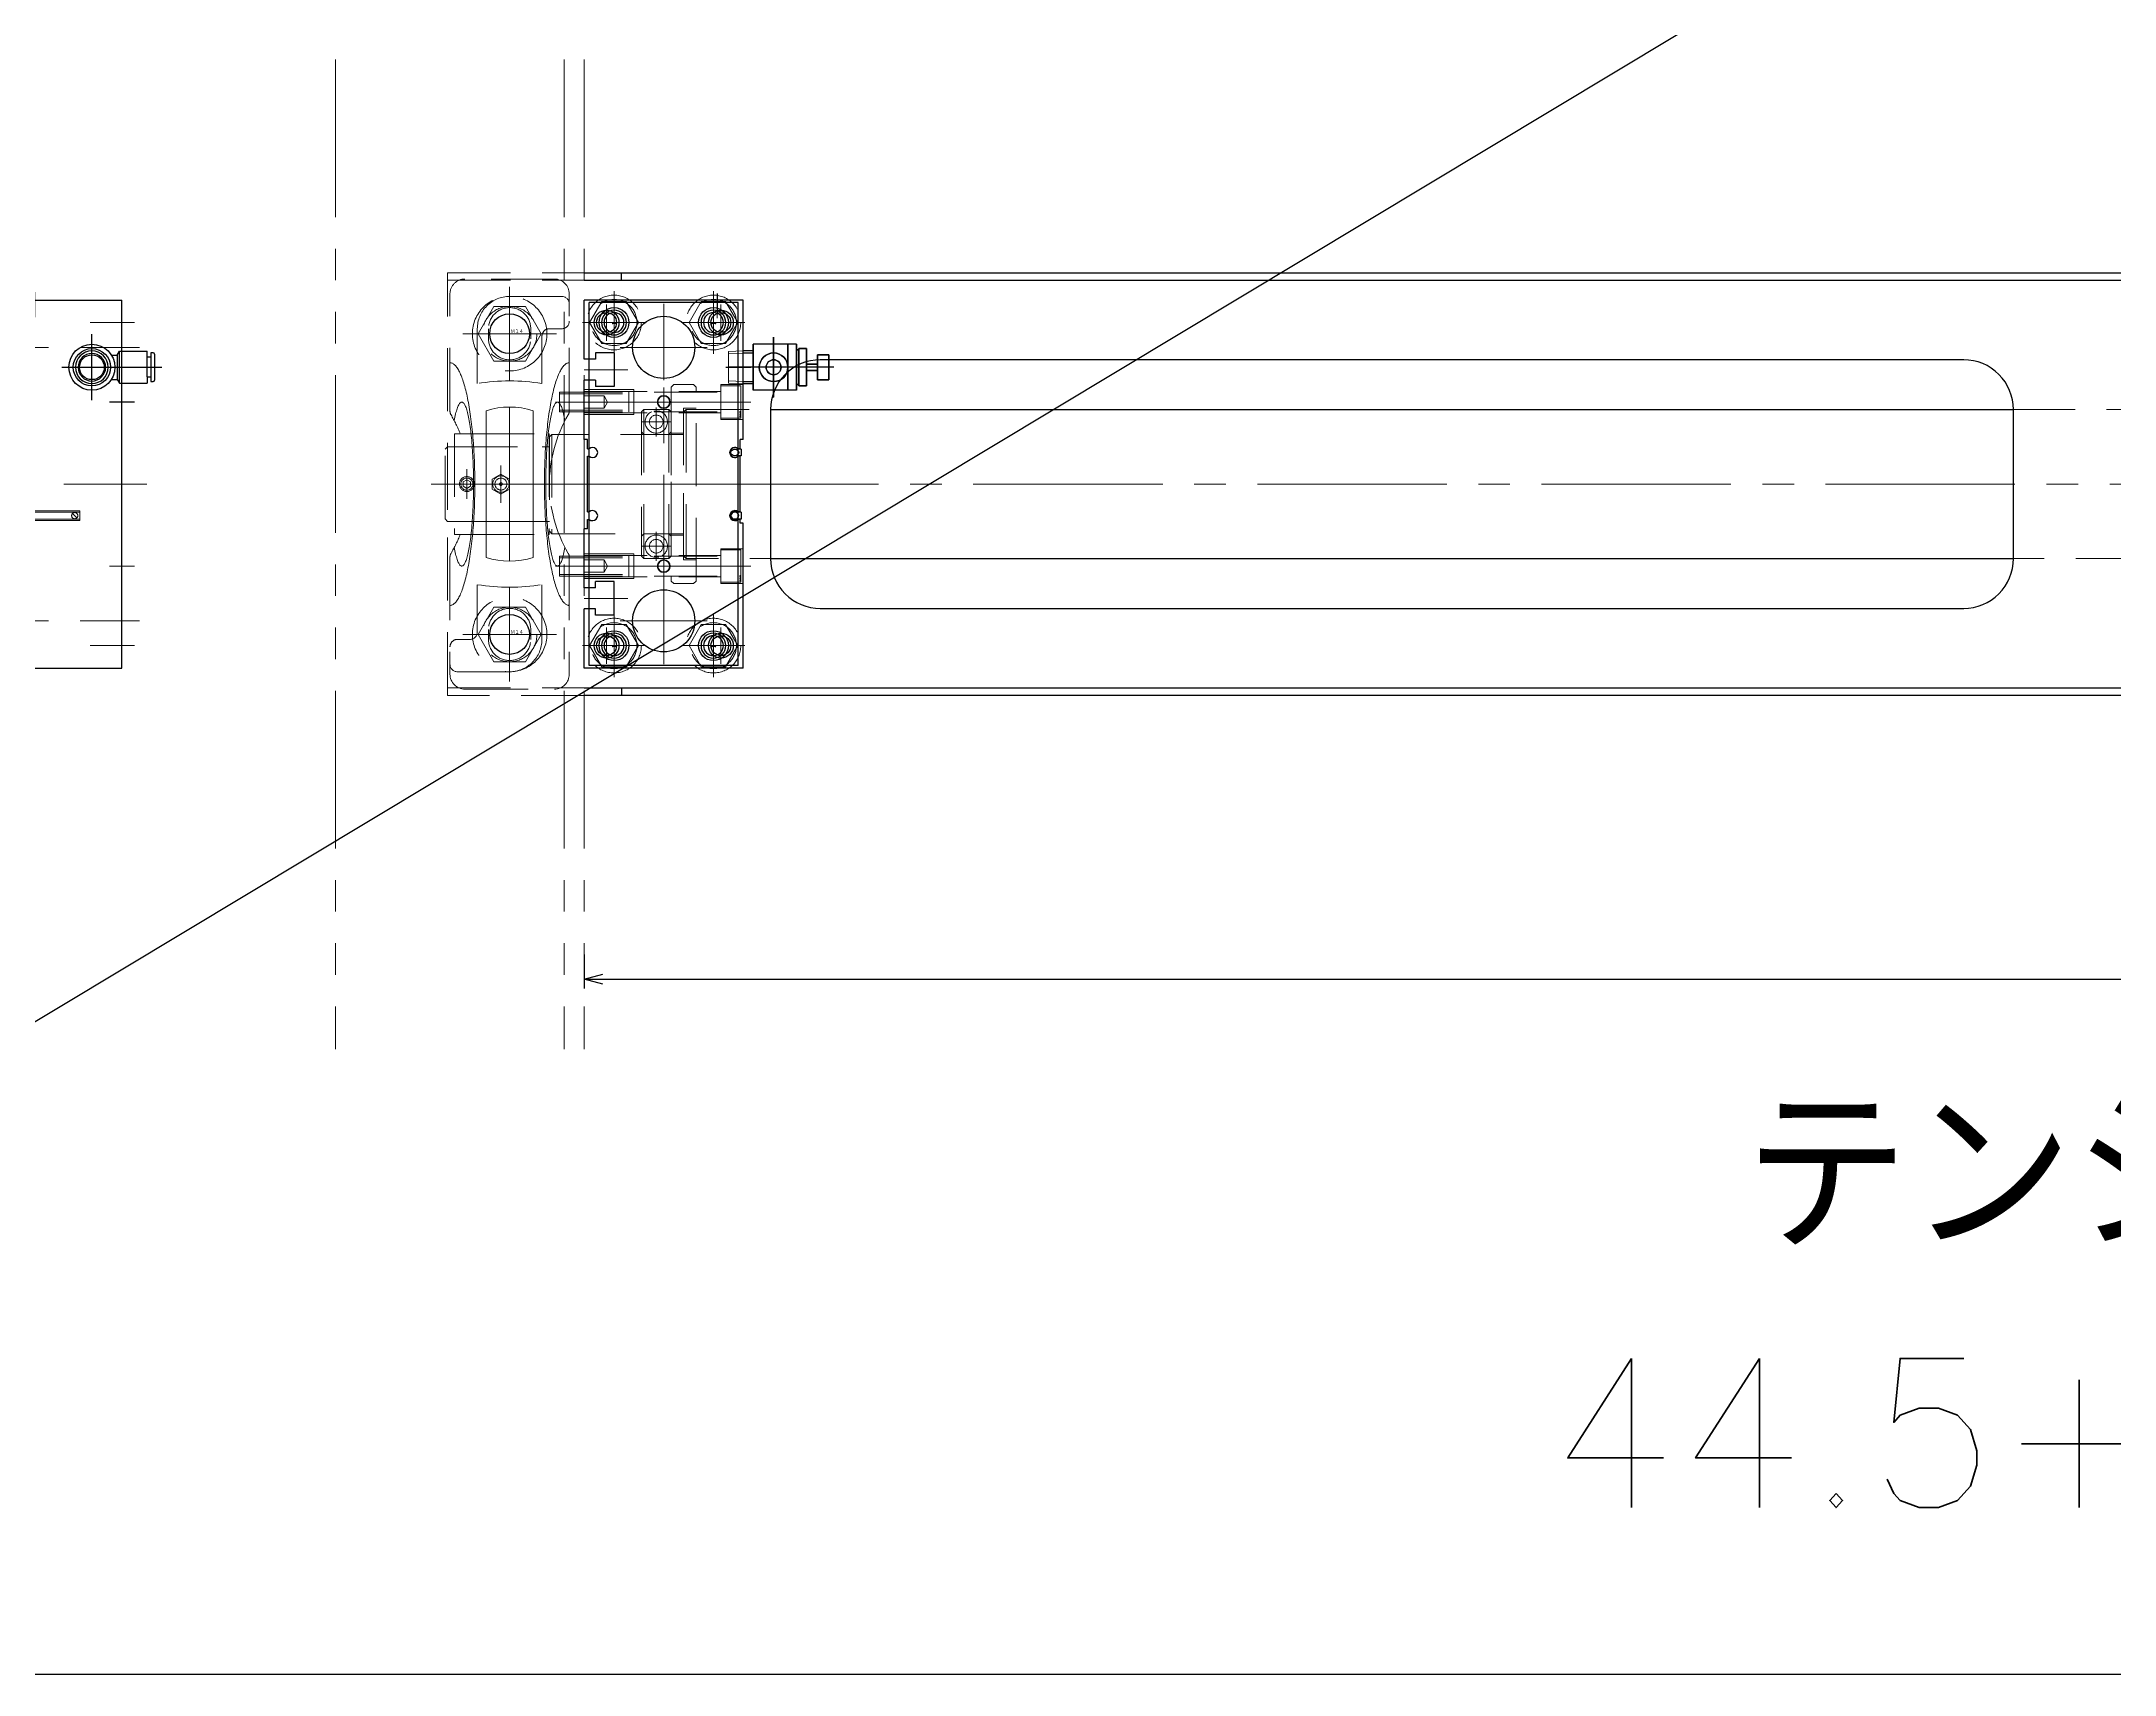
# Model space of a CAD drawing. Header units: millimetres. Extents: x -8731 to 85711, y -14522 to 31379.
# Drawn here: x 34016 to 34850, y -5854 to -5197 of the extents above; entities that cross this region are included whole.
import ezdxf

# ---------------------------------------------------------------- set-up
doc = ezdxf.new("R2010")
doc.units = ezdxf.units.MM
doc.header["$LTSCALE"] = 4
doc.header["$PDMODE"] = 99
doc.header["$PDSIZE"] = 1
for name, pattern in [('CENTER2', [28.575, 19.05, -3.175, 3.175, -3.175]), ('HIDDEN', [9.525, 6.35, -3.175]), ('PHANTOM2', [31.75, 15.875, -3.175, 3.175, -3.175, 3.175, -3.175])]:
    doc.linetypes.add(name, pattern=pattern)
for name, color, linetype, lineweight in [('04_HIDDEN', 2, 'HIDDEN', 13), ('05_CENTER', 4, 'CENTER2', 13), ('06_PHANTOM', 2, 'PHANTOM2', 13), ('08_DIM', 3, 'Continuous', 13)]:
    doc.layers.add(name, color=color, linetype=linetype, lineweight=lineweight)
doc.layers.add('10_DRAFT', color=8, linetype='Continuous', lineweight=0, plot=False)
doc.styles.add('KANJI0', font='txt.shx', dxfattribs={"width": 0.9, "height": 30, "bigfont": 'bigfont'})
doc.styles.add('KSS_TXT', font='txt.shx', dxfattribs={"bigfont": 'extfont2.shx'})
doc.styles.add('KSS_TXT_L', font='txt.shx', dxfattribs={"height": 9, "bigfont": 'extfont2.shx'})
doc.dimstyles.new('KSS_DIM', dxfattribs={"dimscale": 3, "dimtxt": 3, "dimasz": 2.5, "dimexe": 1.25, "dimexo": 0.625, "dimtad": 1, "dimdsep": 46, "dimtxsty": 'KSS_TXT', "dimblk": 'OPEN30', "dimcen": 0, "dimazin": 2, "dimtfac": 0.75, "dimtmove": 0, "dimatfit": 3, "dimldrblk": 'OPEN30', "dimfxl": 1, "dimtolj": 1, "dimarcsym": 0})

# ---------------------------------------------------------------- blocks, each defined once
blk = doc.blocks.new('A$C491655AE_1_1_1')
at = {"color": 0}
for p, q in [((-9.81, 0), (-4.91, 8.5)), ((-4.91, 8.5), (4.91, 8.5)), ((4.91, 8.5), (9.81, 0)), ((-4.91, -8.5), (-9.81, 0)), ((9.81, 0), (4.91, -8.5)), ((4.91, -8.5), (-4.91, -8.5))]:
    blk.add_line(p, q, dxfattribs=at)
at = {"color": 0, "linetype": 'CENTER2'}
for p, q in [((0, -12.64), (0, 12.64)), ((-12.64, 0), (12.64, 0))]:
    blk.add_line(p, q, dxfattribs=at)
at = {"color": 0}
for radius in [11, 9.25]:
    blk.add_circle((0, 0), radius, dxfattribs=at)
at = {"layer": '10_DRAFT', "style": 'KSS_TXT_L'}
blk.add_text('BT-M10', height=0.3, dxfattribs=at).set_placement((-0.7, -0.54))
blk = doc.blocks.new('MUCAP206Jc_1_1_1')
at = {"color": 0}
for p, q in [((-82.5, 18), (-82.5, -18)), ((-29.39, 24), (-76.5, 24)), ((-75.5, 21), (-75.5, 0)), ((-62.5, 21), (-62.5, 16)), ((29.39, 24), (76.5, 24)), ((82.5, -18), (82.5, 18)), ((-62.5, 8.5), (-58.5, 8.5)), ((-59.5, 13), (-40.48, 13)), ((-20.25, 15.9), (20.25, 15.9)), ((-20.25, 15.53), (-20.25, 15.9)), ((20.25, 15.53), (20.25, 15.9)), ((62.5, 13), (40.48, 13)), ((62.5, 8.5), (58.5, 8.5)), ((75.5, -21), (75.5, 0)), ((-62.5, -8.5), (-58.5, -8.5)), ((-62.5, -13), (-40.48, -13)), ((-20.25, -22.2), (-20.25, -15.53)), ((20.25, -22.2), (20.25, -15.53)), ((59.5, -13), (40.48, -13)), ((62.5, -8.5), (58.5, -8.5)), ((62.5, -21), (62.5, -16)), ((-29.39, -24), (-76.5, -24)), ((-20.25, -22.2), (20.25, -22.2)), ((29.39, -24), (76.5, -24))]:
    blk.add_line(p, q, dxfattribs=at)
for points in [[(-2.02, 0), (-4.04, -3.5), (-2.02, -7), (2.02, -7), (4.04, -3.5), (2.02, 0)], [(-0.87, -15.7), (-1.73, -17.2), (-0.87, -18.7), (0.87, -18.7), (1.73, -17.2), (0.87, -15.7)]]:
    blk.add_lwpolyline(points, close=True, dxfattribs=at)
for points in [[(48.83, 24, 0), (48.82, 23.75, 0), (48.77, 23.51, 0), (48.7, 23.26, 0), (48.6, 23.02, 0), (48.46, 22.78, 0), (48.3, 22.53, 0), (48.11, 22.29, 0), (47.89, 22.05, 0), (47.64, 21.81, 0), (47.37, 21.57, 0), (47.06, 21.33, 0), (46.73, 21.1, 0), (46.37, 20.86, 0), (45.98, 20.63, 0), (45.56, 20.4, 0), (45.11, 20.17, 0), (44.64, 19.95, 0), (44.14, 19.72, 0), (43.62, 19.5, 0), (43.07, 19.29, 0), (42.49, 19.07, 0), (41.88, 18.86, 0), (41.26, 18.65, 0), (40.6, 18.44, 0), (39.92, 18.24, 0), (39.22, 18.04, 0), (38.5, 17.85, 0), (37.75, 17.66, 0), (36.98, 17.47, 0), (36.18, 17.28, 0), (35.37, 17.11, 0), (34.53, 16.93, 0), (33.67, 16.76, 0), (32.79, 16.59, 0), (31.9, 16.43, 0), (30.98, 16.27, 0), (30.04, 16.12, 0), (29.09, 15.97, 0), (28.12, 15.82, 0), (27.13, 15.68, 0), (26.12, 15.55, 0), (25.1, 15.42, 0), (24.07, 15.3, 0), (23.02, 15.18, 0), (21.96, 15.07, 0), (20.88, 14.96, 0), (19.79, 14.86, 0), (18.69, 14.76, 0), (17.57, 14.67, 0), (16.45, 14.58, 0), (15.32, 14.51, 0), (14.17, 14.43, 0), (13.02, 14.36, 0), (11.87, 14.3, 0), (10.7, 14.24, 0), (9.53, 14.19, 0), (8.35, 14.15, 0), (7.17, 14.11, 0), (5.98, 14.07, 0), (4.79, 14.05, 0), (3.59, 14.03, 0), (2.4, 14.01, 0), (1.2, 14, 0), (0, 14, 0), (-1.2, 14, 0), (-2.4, 14.01, 0), (-3.59, 14.03, 0), (-4.79, 14.05, 0), (-5.98, 14.07, 0), (-7.17, 14.11, 0), (-8.35, 14.15, 0), (-9.53, 14.19, 0), (-10.7, 14.24, 0), (-11.87, 14.3, 0), (-13.02, 14.36, 0), (-14.17, 14.43, 0), (-15.32, 14.51, 0), (-16.45, 14.58, 0), (-17.57, 14.67, 0), (-18.69, 14.76, 0), (-19.79, 14.86, 0), (-20.88, 14.96, 0), (-21.96, 15.07, 0), (-23.02, 15.18, 0), (-24.07, 15.3, 0), (-25.1, 15.42, 0), (-26.12, 15.55, 0), (-27.13, 15.68, 0), (-28.12, 15.82, 0), (-29.09, 15.97, 0), (-30.04, 16.12, 0), (-30.98, 16.27, 0), (-31.9, 16.43, 0), (-32.79, 16.59, 0), (-33.67, 16.76, 0), (-34.53, 16.93, 0), (-35.37, 17.11, 0), (-36.18, 17.28, 0), (-36.98, 17.47, 0), (-37.75, 17.66, 0), (-38.5, 17.85, 0), (-39.22, 18.04, 0), (-39.92, 18.24, 0), (-40.6, 18.44, 0), (-41.26, 18.65, 0), (-41.88, 18.86, 0), (-42.49, 19.07, 0), (-43.07, 19.29, 0), (-43.62, 19.5, 0), (-44.14, 19.72, 0), (-44.64, 19.95, 0), (-45.11, 20.17, 0), (-45.56, 20.4, 0), (-45.98, 20.63, 0), (-46.37, 20.86, 0), (-46.73, 21.1, 0), (-47.06, 21.33, 0), (-47.37, 21.57, 0), (-47.64, 21.81, 0), (-47.89, 22.05, 0), (-48.11, 22.29, 0), (-48.3, 22.53, 0), (-48.46, 22.78, 0), (-48.6, 23.02, 0), (-48.7, 23.26, 0), (-48.77, 23.51, 0), (-48.82, 23.75, 0), (-48.83, 24, 0)], [(25.5, 22.27, 0), (26.23, 22.14, 0), (26.92, 22, 0), (27.57, 21.87, 0), (28.2, 21.73, 0), (28.78, 21.58, 0), (29.33, 21.43, 0), (29.85, 21.28, 0), (30.33, 21.13, 0), (30.77, 20.98, 0), (31.17, 20.82, 0), (31.53, 20.66, 0), (31.86, 20.5, 0), (32.14, 20.34, 0), (32.38, 20.18, 0), (32.59, 20.01, 0), (32.75, 19.85, 0), (32.87, 19.68, 0), (32.95, 19.51, 0), (33, 19.35, 0), (32.99, 19.18, 0), (32.95, 19.01, 0), (32.87, 18.85, 0), (32.75, 18.68, 0), (32.58, 18.51, 0), (32.38, 18.35, 0), (32.13, 18.19, 0), (31.85, 18.02, 0), (31.52, 17.86, 0), (31.16, 17.7, 0), (30.75, 17.55, 0), (30.31, 17.39, 0), (29.83, 17.24, 0), (29.32, 17.09, 0), (28.76, 16.94, 0), (28.18, 16.8, 0), (27.55, 16.66, 0), (26.89, 16.52, 0), (26.2, 16.39, 0), (25.48, 16.26, 0), (24.72, 16.13, 0), (23.94, 16.01, 0), (23.12, 15.89, 0), (22.28, 15.77, 0), (21.4, 15.66, 0), (20.5, 15.56, 0), (19.58, 15.45, 0), (18.63, 15.36, 0), (17.66, 15.27, 0), (16.66, 15.18, 0), (15.65, 15.1, 0), (14.61, 15.02, 0), (13.56, 14.95, 0), (12.49, 14.88, 0), (11.4, 14.82, 0), (10.3, 14.77, 0), (9.19, 14.72, 0), (8.07, 14.67, 0), (6.93, 14.64, 0), (5.79, 14.6, 0), (4.64, 14.58, 0), (3.49, 14.56, 0), (2.33, 14.54, 0), (1.16, 14.53, 0), (0, 14.53, 0), (-1.16, 14.53, 0), (-2.33, 14.54, 0), (-3.49, 14.56, 0), (-4.64, 14.58, 0), (-5.79, 14.6, 0), (-6.93, 14.64, 0), (-8.07, 14.67, 0), (-9.19, 14.72, 0), (-10.3, 14.77, 0), (-11.4, 14.82, 0), (-12.49, 14.88, 0), (-13.56, 14.95, 0), (-14.61, 15.02, 0), (-15.65, 15.1, 0), (-16.66, 15.18, 0), (-17.66, 15.27, 0), (-18.63, 15.36, 0), (-19.58, 15.45, 0), (-20.5, 15.56, 0), (-21.4, 15.66, 0), (-22.28, 15.77, 0), (-23.12, 15.89, 0), (-23.94, 16.01, 0), (-24.72, 16.13, 0), (-25.48, 16.26, 0), (-26.2, 16.39, 0), (-26.89, 16.52, 0), (-27.55, 16.66, 0), (-28.18, 16.8, 0), (-28.76, 16.94, 0), (-29.32, 17.09, 0), (-29.83, 17.24, 0), (-30.31, 17.39, 0), (-30.75, 17.55, 0), (-31.16, 17.7, 0), (-31.52, 17.86, 0), (-31.85, 18.02, 0), (-32.13, 18.19, 0), (-32.38, 18.35, 0), (-32.58, 18.51, 0), (-32.75, 18.68, 0), (-32.87, 18.85, 0), (-32.95, 19.01, 0), (-32.99, 19.18, 0), (-33, 19.35, 0), (-32.95, 19.51, 0), (-32.87, 19.68, 0), (-32.75, 19.85, 0), (-32.59, 20.01, 0), (-32.38, 20.18, 0), (-32.14, 20.34, 0), (-31.86, 20.5, 0), (-31.53, 20.66, 0), (-31.17, 20.82, 0), (-30.77, 20.98, 0), (-30.33, 21.13, 0), (-29.85, 21.28, 0), (-29.33, 21.43, 0), (-28.78, 21.58, 0), (-28.2, 21.73, 0), (-27.57, 21.87, 0), (-26.92, 22, 0), (-26.23, 22.14, 0), (-25.5, 22.27, 0)], [(48.83, -24, 0), (48.82, -23.75, 0), (48.77, -23.51, 0), (48.7, -23.26, 0), (48.6, -23.02, 0), (48.46, -22.78, 0), (48.3, -22.53, 0), (48.11, -22.29, 0), (47.89, -22.05, 0), (47.64, -21.81, 0), (47.37, -21.57, 0), (47.06, -21.33, 0), (46.73, -21.1, 0), (46.37, -20.86, 0), (45.98, -20.63, 0), (45.56, -20.4, 0), (45.11, -20.17, 0), (44.64, -19.95, 0), (44.14, -19.72, 0), (43.62, -19.5, 0), (43.07, -19.29, 0), (42.49, -19.07, 0), (41.88, -18.86, 0), (41.26, -18.65, 0), (40.6, -18.44, 0), (39.92, -18.24, 0), (39.22, -18.04, 0), (38.5, -17.85, 0), (37.75, -17.66, 0), (36.98, -17.47, 0), (36.18, -17.28, 0), (35.37, -17.11, 0), (34.53, -16.93, 0), (33.67, -16.76, 0), (32.79, -16.59, 0), (31.9, -16.43, 0), (30.98, -16.27, 0), (30.04, -16.12, 0), (29.09, -15.97, 0), (28.12, -15.82, 0), (27.13, -15.69, 0), (26.12, -15.55, 0), (25.1, -15.42, 0), (24.07, -15.3, 0), (23.02, -15.18, 0), (21.96, -15.07, 0), (20.88, -14.96, 0), (19.79, -14.86, 0), (18.69, -14.76, 0), (17.57, -14.67, 0), (16.45, -14.59, 0), (15.32, -14.51, 0), (14.17, -14.43, 0), (13.02, -14.36, 0), (11.87, -14.3, 0), (10.7, -14.24, 0), (9.53, -14.19, 0), (8.35, -14.15, 0), (7.17, -14.11, 0), (5.98, -14.08, 0), (4.79, -14.05, 0), (3.59, -14.03, 0), (2.4, -14.01, 0), (1.2, -14, 0), (0, -14, 0), (-1.2, -14, 0), (-2.4, -14.01, 0), (-3.59, -14.03, 0), (-4.79, -14.05, 0), (-5.98, -14.08, 0), (-7.17, -14.11, 0), (-8.35, -14.15, 0), (-9.53, -14.19, 0), (-10.7, -14.24, 0), (-11.87, -14.3, 0), (-13.02, -14.36, 0), (-14.17, -14.43, 0), (-15.32, -14.51, 0), (-16.45, -14.59, 0), (-17.57, -14.67, 0), (-18.69, -14.76, 0), (-19.79, -14.86, 0), (-20.88, -14.96, 0), (-21.96, -15.07, 0), (-23.02, -15.18, 0), (-24.07, -15.3, 0), (-25.1, -15.42, 0), (-26.12, -15.55, 0), (-27.13, -15.69, 0), (-28.12, -15.82, 0), (-29.09, -15.97, 0), (-30.04, -16.12, 0), (-30.98, -16.27, 0), (-31.9, -16.43, 0), (-32.79, -16.59, 0), (-33.67, -16.76, 0), (-34.53, -16.93, 0), (-35.37, -17.11, 0), (-36.18, -17.28, 0), (-36.98, -17.47, 0), (-37.75, -17.66, 0), (-38.5, -17.85, 0), (-39.22, -18.04, 0), (-39.92, -18.24, 0), (-40.6, -18.44, 0), (-41.26, -18.65, 0), (-41.88, -18.86, 0), (-42.49, -19.07, 0), (-43.07, -19.29, 0), (-43.62, -19.5, 0), (-44.14, -19.72, 0), (-44.64, -19.95, 0), (-45.11, -20.17, 0), (-45.56, -20.4, 0), (-45.98, -20.63, 0), (-46.37, -20.86, 0), (-46.73, -21.1, 0), (-47.06, -21.33, 0), (-47.37, -21.57, 0), (-47.64, -21.81, 0), (-47.89, -22.05, 0), (-48.11, -22.29, 0), (-48.3, -22.53, 0), (-48.46, -22.78, 0), (-48.6, -23.02, 0), (-48.7, -23.26, 0), (-48.77, -23.51, 0), (-48.82, -23.75, 0), (-48.83, -24, 0)], [(25.5, -22.27, 0), (26.23, -22.14, 0), (26.92, -22, 0), (27.57, -21.87, 0), (28.2, -21.73, 0), (28.78, -21.58, 0), (29.33, -21.43, 0), (29.85, -21.28, 0), (30.33, -21.13, 0), (30.77, -20.98, 0), (31.17, -20.82, 0), (31.53, -20.66, 0), (31.86, -20.5, 0), (32.14, -20.34, 0), (32.38, -20.18, 0), (32.59, -20.01, 0), (32.75, -19.85, 0), (32.87, -19.68, 0), (32.95, -19.51, 0), (33, -19.35, 0), (32.99, -19.18, 0), (32.95, -19.01, 0), (32.87, -18.85, 0), (32.75, -18.68, 0), (32.58, -18.51, 0), (32.38, -18.35, 0), (32.13, -18.19, 0), (31.85, -18.02, 0), (31.52, -17.86, 0), (31.16, -17.71, 0), (30.75, -17.55, 0), (30.31, -17.39, 0), (29.83, -17.24, 0), (29.32, -17.09, 0), (28.76, -16.95, 0), (28.18, -16.8, 0), (27.55, -16.66, 0), (26.89, -16.52, 0), (26.2, -16.39, 0), (25.48, -16.26, 0), (24.72, -16.13, 0), (23.94, -16.01, 0), (23.12, -15.89, 0), (22.28, -15.77, 0), (21.4, -15.66, 0), (20.5, -15.56, 0), (19.58, -15.45, 0), (18.63, -15.36, 0), (17.66, -15.27, 0), (16.66, -15.18, 0), (15.65, -15.1, 0), (14.61, -15.02, 0), (13.56, -14.95, 0), (12.49, -14.88, 0), (11.4, -14.82, 0), (10.3, -14.77, 0), (9.19, -14.72, 0), (8.07, -14.68, 0), (6.93, -14.64, 0), (5.79, -14.6, 0), (4.64, -14.58, 0), (3.49, -14.56, 0), (2.33, -14.54, 0), (1.16, -14.53, 0), (0, -14.53, 0), (-1.16, -14.53, 0), (-2.33, -14.54, 0), (-3.49, -14.56, 0), (-4.64, -14.58, 0), (-5.79, -14.6, 0), (-6.93, -14.64, 0), (-8.07, -14.68, 0), (-9.19, -14.72, 0), (-10.3, -14.77, 0), (-11.4, -14.82, 0), (-12.49, -14.88, 0), (-13.56, -14.95, 0), (-14.61, -15.02, 0), (-15.65, -15.1, 0), (-16.66, -15.18, 0), (-17.66, -15.27, 0), (-18.63, -15.36, 0), (-19.58, -15.45, 0), (-20.5, -15.56, 0), (-21.4, -15.66, 0), (-22.28, -15.77, 0), (-23.12, -15.89, 0), (-23.94, -16.01, 0), (-24.72, -16.13, 0), (-25.48, -16.26, 0), (-26.2, -16.39, 0), (-26.89, -16.52, 0), (-27.55, -16.66, 0), (-28.18, -16.8, 0), (-28.76, -16.95, 0), (-29.32, -17.09, 0), (-29.83, -17.24, 0), (-30.31, -17.39, 0), (-30.75, -17.55, 0), (-31.16, -17.71, 0), (-31.52, -17.86, 0), (-31.85, -18.02, 0), (-32.13, -18.19, 0), (-32.38, -18.35, 0), (-32.58, -18.51, 0), (-32.75, -18.68, 0), (-32.87, -18.85, 0), (-32.95, -19.01, 0), (-32.99, -19.18, 0), (-33, -19.35, 0), (-32.95, -19.51, 0), (-32.87, -19.68, 0), (-32.75, -19.85, 0), (-32.59, -20.01, 0), (-32.38, -20.18, 0), (-32.14, -20.34, 0), (-31.86, -20.5, 0), (-31.53, -20.66, 0), (-31.17, -20.82, 0), (-30.77, -20.98, 0), (-30.33, -21.13, 0), (-29.85, -21.28, 0), (-29.33, -21.43, 0), (-28.78, -21.58, 0), (-28.2, -21.73, 0), (-27.57, -21.87, 0), (-26.92, -22, 0), (-26.23, -22.14, 0), (-25.5, -22.27, 0)]]:
    blk.add_polyline3d(points, dxfattribs=at)
for centre, radius in [((0, -3.5), 3.3), ((0, -3.5), 2.4), ((0, -3.5), 0.555), ((0, -17.2), 3), ((0, -17.2), 2.45)]:
    blk.add_circle(centre, radius, dxfattribs=at)
for centre, radius, start, end in [((-76.5, 18), 6, 90, 180), ((-72.5, 21), 3, 90, 180), ((-65.5, 21), 3, 0, 90), ((-29.39, 21), 3, 59.54969, 90), ((0, 71), 55, 239.54969, 300.45031), ((29.39, 21), 3, 90, 120.45031), ((76.5, 18), 6, 0, 90), ((-62.5, 0), 8.5, 90, 270), ((-59.5, 16), 3, 180, 270), ((-58.5, 0), 8.5, 270, 90), ((41.5, 0), 83, 170.98886, 189.01114), ((-41.5, 0), 83, 350.98886, 9.01114), ((58.5, 0), 8.5, 90, 270), ((62.5, 0), 13, 0, 90), ((62.5, 0), 8.5, 270, 90), ((-62.5, 0), 13, 180, 270), ((59.5, -16), 3, 0, 90), ((-76.5, -18), 6, 180, 270), ((-29.39, -21), 3, 270, 300.45031), ((0, -71), 55, 111.60353, 120.45031), ((0, -71), 55, 59.54969, 68.39647), ((29.39, -21), 3, 239.54969, 270), ((65.5, -21), 3, 180, 270), ((72.5, -21), 3, 270, 0), ((76.5, -18), 6, 270, 0)]:
    blk.add_arc(centre, radius, start, end, dxfattribs=at)
at = {"layer": '04_HIDDEN', "color": 0}
for p, q in [((-20.25, -15.53), (-20.25, 15.53)), ((-15, -22.2), (-15, 15.9)), ((15, -22.2), (15, 15.9)), ((20.25, -15.53), (20.25, 15.53))]:
    blk.add_line(p, q, dxfattribs=at)
at = {"layer": '05_CENTER', "color": 0}
for p, q in [((-60.5, -12.34), (-60.5, 12.34)), ((60.5, -12.34), (60.5, 12.34)), ((-75.83, 0), (-45.17, 0)), ((75.83, 0), (45.17, 0)), ((-7.51, -3.5), (7.51, -3.5)), ((-6, -17.2), (6, -17.2))]:
    blk.add_line(p, q, dxfattribs=at)
at = {"layer": '10_DRAFT'}
for p, q in [((-29.51, 9.5), (29.51, 9.5)), ((0, -22.2), (0, 15.9)), ((31, 0), (-31, 0)), ((-29.51, -9.5), (29.51, -9.5))]:
    blk.add_line(p, q, dxfattribs=at)
for start, end in [(162.15448, 197.84552), (342.15448, 17.84552)]:
    blk.add_arc((0, 0), 31, start, end, dxfattribs=at)
blk = doc.blocks.new('A$C62180693_1_1_1')
at = {"color": 0}
blk.add_lwpolyline([(10, 39), (10, -39), (9, -40), (1, -40), (0, -39), (0, 39), (1, 40), (9, 40)], close=True, dxfattribs=at)
at = {"layer": '04_HIDDEN'}
for p, q in [((0, 30.5), (5, 30.5)), ((5, -30.5), (5, 30.5)), ((5, 20.5), (10, 20.5)), ((5, -20.5), (10, -20.5)), ((0, -30.5), (5, -30.5))]:
    blk.add_line(p, q, dxfattribs=at)
at = {"layer": '10_DRAFT'}
blk.add_line((0, 0), (10, 0), dxfattribs=at)
blk = doc.blocks.new('M14Bw_1_1_1')
at = {"color": 0, "linetype": 'CENTER2'}
for p, q in [((0, -18.89), (0, 18.89)), ((18.89, 0), (-18.89, 0))]:
    blk.add_line(p, q, dxfattribs=at)
at = {"color": 0}
for p, q in [((-6.35, 11), (-12.7, 0)), ((6.35, 11), (-6.35, 11)), ((12.7, 0), (6.35, 11)), ((-12.7, 0), (-6.35, -11)), ((6.35, -11), (12.7, 0)), ((-6.35, -11), (6.35, -11))]:
    blk.add_line(p, q, dxfattribs=at)
for radius in [15, 11]:
    blk.add_circle((0, 0), radius, dxfattribs=at)
at = {"layer": '10_DRAFT', "ltscale": 3, "style": 'KANJI0', "width": 0.82}
blk.add_text('Ｍ１４', height=1.5, dxfattribs=at).set_placement((0.39, 0.1))
blk = doc.blocks.new('SCSPJ40-12b_1_1')
at = {"color": 0}
for p, q in [((0, 29), (1, 30)), ((0, 29), (0, -29)), ((1, 30), (1, -30)), ((1, 30), (11, 30)), ((5.03, 29.39), (6.97, 29.39)), ((11, 30), (11, -30)), ((11, 30), (12, 29)), ((12, 29), (12, -29)), ((12, 0), (12, 0)), ((0, -29), (1, -30)), ((1, -30), (11, -30)), ((5.03, -29.39), (6.97, -29.39)), ((11, -30), (12, -29))]:
    blk.add_line(p, q, dxfattribs=at)
for centre in [(6, 25), (6, -25)]:
    blk.add_circle(centre, 2.75, dxfattribs=at)
for centre, start, end in [((6, 25), 102.46791, 77.53209), ((6, -25), 282.46791, 257.53209)]:
    blk.add_arc(centre, 4.5, start, end, dxfattribs=at)
at = {"layer": '04_HIDDEN', "color": 0}
for p, q in [((1, 20), (0, 21)), ((1, 20), (11, 20)), ((11, 20), (12, 21)), ((1, -20), (0, -21)), ((1, -20), (11, -20)), ((11, -20), (12, -21))]:
    blk.add_line(p, q, dxfattribs=at)
at = {"layer": '05_CENTER', "color": 0}
for p, q in [((6, 19.17), (6, 30.83)), ((0.17, 25), (11.83, 25)), ((0.17, -25), (11.83, -25)), ((6, -19.17), (6, -30.83))]:
    blk.add_line(p, q, dxfattribs=at)
at = {"layer": '10_DRAFT'}
blk.add_line((0, 0), (12, 0), dxfattribs=at)
blk = doc.blocks.new('A$C08BD3208_1_1')
for p, q in [((-959, 30), (-959, -30)), ((-1013, 20), (-1013, -20)), ((-1055, 15), (-1055, -15))]:
    blk.add_line(p, q)
at = {"color": 0}
for p, q in [((-1014, 19), (-1013, 20)), ((-1014, 19), (-1014, -19)), ((-960, 20), (-1013, 20)), ((-1056, 14), (-1055, 15)), ((-1056, -14), (-1056, 14)), ((-1055, 15), (-1014, 15)), ((-1055, -15), (-1056, -14)), ((-1014, -15), (-1055, -15)), ((-1013, -20), (-1014, -19)), ((-1013, -20), (-960, -20))]:
    blk.add_line(p, q, dxfattribs=at)
for points in [[(-959, -30), (-959, -30), (-960, -29), (-960, 29), (-959, 30), (-959, 30)], [(-959, 30), (959, 30)], [(959, -30), (-959, -30)]]:
    blk.add_lwpolyline(points, dxfattribs=at)
at = {"layer": '05_CENTER'}
blk.add_line((1061.54, 0), (-1061.54, 0), dxfattribs=at)
blk = doc.blocks.new('A$C18077F98_1_1_1')
for name, p in [('M14Bw_1_1_1', (20, 0)), ('A$C08BD3208_1_1', (1050, -60.5)), ('M14Bw_1_1_1', (20, -121))]:
    blk.add_blockref(name, p)
at = {"xscale": -1}
blk.add_blockref('A$C62180693_1_1_1', (95, -60.5), dxfattribs=at)
at = {"color": 4, "xscale": -1}
blk.add_blockref('SCSPJ40-12b_1_1', (85, -60.5), dxfattribs=at)
at = {"layer": '04_HIDDEN', "color": 4, "rotation": 270}
blk.add_blockref('MUCAP206Jc_1_1_1', (20, -60.5), dxfattribs=at)
blk = doc.blocks.new('A$C6CE94B02_1_1_1')
at = {"color": 0}
for p, q in [((-985, 82), (-985, 85)), ((-1000, 82), (1000, 82)), ((-1000, -82), (1000, -82)), ((-985, -82), (-985, -85))]:
    blk.add_line(p, q, dxfattribs=at)
for points in [[(-1000, 85), (1000, 85)], [(1000, -85), (-1000, -85)]]:
    blk.add_lwpolyline(points, dxfattribs=at)
blk.add_lwpolyline([(-905, -50), (-445, -50, 0.414214), (-425, -30), (-425, 30, 0.414214), (-445, 50), (-905, 50, 0.414214), (-925, 30), (-925, -30, 0.414214)], format="xyb", close=True, dxfattribs=at)
for centre, radius in [((-1030, 60.5), 8), ((-988, 65), 6), ((-948, 65), 6), ((-1030, -60.5), 8), ((-988, -65), 6), ((-948, -65), 6)]:
    blk.add_circle(centre, radius, dxfattribs=at)
at = {"layer": '04_HIDDEN'}
for p, q in [((-1055, 82), (-1000, 82)), ((-1055, -82), (-1000, -82))]:
    blk.add_line(p, q, dxfattribs=at)
blk.add_lwpolyline([(-1000, -85), (-1055, -85), (-1055, 85), (-1000, 85)], dxfattribs=at)
at = {"layer": '05_CENTER'}
for p, q in [((-1030, 47.57), (-1030, 73.43)), ((-988, 55.66), (-988, 74.34)), ((-948, 55.66), (-948, 74.34)), ((-1017.07, 60.5), (-1042.93, 60.5)), ((-978.66, 65), (-997.34, 65)), ((-938.66, 65), (-957.34, 65)), ((-1030, -73.43), (-1030, -47.57)), ((-988, -55.66), (-988, -74.34)), ((-948, -55.66), (-948, -74.34)), ((-1017.07, -60.5), (-1042.93, -60.5)), ((-978.66, -65), (-997.34, -65)), ((-938.66, -65), (-957.34, -65))]:
    blk.add_line(p, q, dxfattribs=at)
blk = doc.blocks.new('AS2201F-02-06a_1_1')
at = {"color": 0}
for p, q in [((5, 34.4), (-5, 34.4)), ((-5, 29.9), (-5, 34.4)), ((5, 34.4), (5, 29.9)), ((0, 25.4), (-7.5, 25.4)), ((-7.5, 22.4), (-7.5, 25.4)), ((-5, 29.9), (1.25, 29.9)), ((-1.25, 25.4), (-1.25, 29.9)), ((7.5, 25.4), (0, 25.4)), ((1.25, 29.9), (5, 29.9)), ((1.25, 29.9), (1.25, 25.4)), ((7.5, 25.4), (7.5, 22.4)), ((-9.25, 21.4), (-9.25, 17.9)), ((-7, 21.4), (-9.25, 21.4)), ((-9.25, 17.9), (-9.25, 4)), ((9.25, 17.9), (-9.25, 17.9)), ((0, 22.4), (-7.5, 22.4)), ((-7, 22.4), (-7, 21.9)), ((-7, 21.9), (-7, 21.4)), ((9.25, 21.4), (-7, 21.4)), ((7.5, 22.4), (0, 22.4)), ((7, 21.9), (7, 22.4)), ((7, 21.4), (7, 21.9)), ((9.25, 21.4), (9.25, 17.9)), ((9.25, 17.9), (9.25, 4)), ((-9.25, 4), (6.7, 4)), ((-6.58, 0), (-6.7, 4)), ((-5.72, 0), (-5.85, 4)), ((5.85, 4), (5.72, 0)), ((6.7, 4), (6.58, 0)), ((6.7, 4), (9.25, 4))]:
    blk.add_line(p, q, dxfattribs=at)
at = {"color": 0, "linetype": 'CENTER2'}
for p, q in [((0, 36.42), (0, -6)), ((-12.17, 12.2), (12.07, 12.2))]:
    blk.add_line(p, q, dxfattribs=at)
at = {"color": 0}
for radius in [5.75, 3]:
    blk.add_circle((0, 12.2), radius, dxfattribs=at)
at = {"layer": '10_DRAFT'}
for p, q in [((-6.39, -6), (-6.58, 0)), ((-6.58, 0), (6.58, 0)), ((-5.53, -6), (-5.72, 0)), ((5.72, 0), (5.53, -6)), ((6.58, 0), (6.39, -6)), ((-6.39, -6), (6.39, -6))]:
    blk.add_line(p, q, dxfattribs=at)
blk = doc.blocks.new('MGPM50-100Z-M9Bc_1_1')
at = {"color": 0}
for p, q in [((-64, 74), (0, 74)), ((-64, 74), (-64, 15.7)), ((0, 74), (0, 50.25)), ((-12, 52.75), (-4.5, 52.75)), ((-12, 52.75), (-12, 39.25)), ((-4.5, 52.75), (-4.5, 50.25)), ((-4.5, 50.25), (0, 50.25)), ((-2, 50.25), (-2, 41.75)), ((-4.5, 41.75), (-4.5, 39.25)), ((-4.5, 41.75), (0, 41.75)), ((0, 41.75), (0, 18)), ((-12, 39.25), (-4.5, 39.25)), ((-1.3, 18), (0, 18)), ((-1.3, 18), (-1.3, 14.2)), ((-64, 15.7), (-62.7, 15.7)), ((-63.2, 11.3), (-63.2, 14.1)), ((-63.2, 14.1), (-62.03, 14.1)), ((-63.2, 11.3), (-62.03, 11.3)), ((-62.7, 15.7), (-62.7, 14.2)), ((-62.7, 14.2), (-61.96, 14.2)), ((-62.7, 11.2), (-62.7, -11.2)), ((-62.7, 11.2), (-61.96, 11.2)), ((-62, 14.2), (-62, 11.24)), ((-1.3, 14.2), (-2.04, 14.2)), ((-1.3, 11.2), (-2.04, 11.2)), ((-2, 14.2), (-2, 11.2)), ((-1.3, 11.2), (-1.3, -11.2)), ((-63.2, -14.1), (-63.2, -11.3)), ((-63.2, -11.3), (-62.03, -11.3)), ((-63.2, -14.1), (-62.03, -14.1)), ((-62.7, -11.2), (-61.96, -11.2)), ((-62.7, -14.2), (-62.7, -18)), ((-62.7, -14.2), (-61.96, -14.2)), ((-62, -11.2), (-62, -14.2)), ((-1.3, -11.2), (-2.04, -11.2)), ((-1.3, -14.2), (-2.04, -14.2)), ((-2, -11.2), (-2, -14.2)), ((-1.3, -14.2), (-1.3, -18)), ((-64, -18), (-64, -74)), ((-64, -18), (-62.7, -18)), ((-1.3, -18), (0, -18)), ((0, -18), (0, -41.75)), ((-12, -39.25), (-4.5, -39.25)), ((-12, -52.75), (-12, -39.25)), ((-4.5, -41.75), (-4.5, -39.25)), ((-4.5, -41.75), (0, -41.75)), ((-2, -41.75), (-2, -50.25)), ((-12, -52.75), (-4.5, -52.75)), ((-4.5, -50.25), (0, -50.25)), ((-4.5, -52.75), (-4.5, -50.25)), ((0, -50.25), (0, -74)), ((-64, -74), (0, -74)), ((-53.5, -76.65), (-53.5, -69))]:
    blk.add_line(p, q, dxfattribs=at)
for centre, radius in [((-55, 65), 5), ((-55, 65), 4), ((-32, 55), 12.5), ((-9, 65), 5), ((-9, 65), 4), ((-32, 33), 2.5), ((-32, -33), 2.5), ((-32, -55), 12.5), ((-55, -65), 5), ((-55, -65), 4), ((-9, -65), 5), ((-9, -65), 4)]:
    blk.add_circle(centre, radius, dxfattribs=at)
for centre, radius, start, end in [((-60.6, 12.7), 2, 224.427, 135.573), ((-60.6, 12.7), 2.02, 227.79455, 132.20545), ((-3.4, 12.7), 2.02, 47.79455, 312.20545), ((-60.6, -12.7), 2, 224.427, 135.573), ((-60.6, -12.7), 2.02, 227.79455, 132.20545), ((-3.4, -12.7), 2.02, 47.79455, 312.20545)]:
    blk.add_arc(centre, radius, start, end, dxfattribs=at)
blk.add_ellipse((-60.6, -12.7), major_axis=(1.6, 0), ratio=0.84375, dxfattribs=at)
at = {"layer": '04_HIDDEN', "color": 0}
for p, q in [((-55, 40), (-64, 40)), ((-55, 26), (-55, 40)), ((0, 37.3), (-55, 37.3)), ((0, 38), (-20, 38)), ((-20, 28), (-20, 38)), ((-8, 35.5), (-9.44, 33)), ((0, 35.5), (-8, 35.5)), ((-8, 30.5), (-8, 35.5)), ((-64, 26), (-55, 26)), ((0, 28.7), (-55, 28.7)), ((0, 28), (-20, 28)), ((-8, 30.5), (-9.44, 33)), ((0, 30.5), (-8, 30.5)), ((-64, -26), (-55, -26)), ((-55, -26), (-55, -40)), ((0, -28.7), (-55, -28.7)), ((0, -28), (-20, -28)), ((-20, -28), (-20, -38)), ((-8, -30.5), (-9.44, -33)), ((-8, -35.5), (-9.44, -33)), ((0, -30.5), (-8, -30.5)), ((-8, -30.5), (-8, -35.5)), ((-55, -40), (-64, -40)), ((0, -37.3), (-55, -37.3)), ((0, -38), (-20, -38)), ((0, -35.5), (-8, -35.5))]:
    blk.add_line(p, q, dxfattribs=at)
at = {"layer": '05_CENTER', "color": 0}
for p, q in [((-55, 72.31), (-55, 57.69)), ((-32, 72.5), (-32, -72.5)), ((-9, 72.31), (-9, 57.69)), ((-62.31, 65), (-47.69, 65)), ((-16.31, 65), (-1.69, 65)), ((-49.5, 55), (-14.5, 55)), ((-17.5, 46), (0, 46)), ((-66.99, 33), (2.4, 33)), ((-64, 0), (0, 0)), ((-66.99, -33), (2.4, -33)), ((-67.09, -47), (-57.09, -47)), ((-17.5, -46), (0, -46)), ((-55, -57.69), (-55, -72.31)), ((-49.5, -55), (-14.5, -55)), ((-9, -57.69), (-9, -72.31)), ((-62.31, -65), (-47.69, -65)), ((-16.31, -65), (-1.69, -65))]:
    blk.add_line(p, q, dxfattribs=at)
at = {"color": 0, "xscale": -1, "rotation": 90}
blk.add_blockref('AS2201F-02-06a_1_1', (-64, -47), dxfattribs=at)
blk = doc.blocks.new('AS2201F-02-06c_1_1')
at = {"color": 0, "linetype": 'CENTER2'}
for p, q in [((0, 13.26), (0, -13.24)), ((12.09, 0), (-28.16, 0))]:
    blk.add_line(p, q, dxfattribs=at)
at = {"color": 0}
for p, q in [((-25.2, 0), (-25.2, 5.25)), ((-25.2, -5.25), (-25.2, 0)), ((-23.7, 5.75), (-24.7, 5.75)), ((-23.7, 4), (-23.7, 5.75)), ((-23.7, 4), (-22.2, 4)), ((-23.7, -5.75), (-23.7, 4)), ((-22.2, 4.35), (-22.2, 6.4)), ((-11.1, 6.4), (-22.2, 6.4)), ((-22.2, 3.88), (-22.2, 4.35)), ((-22.2, 3.88), (-22.2, -6.4)), ((-11.1, 6.4), (-11.1, -6.4)), ((-10.23, 4.9), (-11.1, 6.4)), ((-10.23, -4.9), (-10.23, 4.9)), ((-7.85, 4.9), (-10.23, 4.9)), ((-24.7, -5.75), (-23.7, -5.75)), ((-23.7, -4), (-22.2, -4)), ((-11.1, -6.4), (-22.2, -6.4)), ((-10.23, -4.9), (-11.1, -6.4)), ((-7.85, -4.9), (-10.23, -4.9))]:
    blk.add_line(p, q, dxfattribs=at)
for radius in [9.25, 7.5, 5]:
    blk.add_circle((0, 0), radius, dxfattribs=at)
for centre, start, end in [((-24.7, 5.25), 89.99998, 179.99996), ((-24.7, -5.25), 180.00004, 270.00002)]:
    blk.add_arc(centre, 0.5, start, end, dxfattribs=at)
blk = doc.blocks.new('MGPM50-100Za_1_1')
at = {"color": 0}
for p, q in [((0, 73), (0, -73)), ((12, 73), (0, 73)), ((12, 73), (12, -73)), ((108, 67.5), (12, 67.5)), ((108, 74), (252, 74)), ((108, 74), (108, -74)), ((252, 74), (252, -74)), ((108, 42.5), (12, 42.5)), ((108, 9), (12, 9)), ((108, -9), (12, -9)), ((257, -33), (247, -33)), ((108, -42.5), (12, -42.5)), ((12, -73), (0, -73)), ((108, -67.5), (12, -67.5)), ((108, -74), (252, -74))]:
    blk.add_line(p, q, dxfattribs=at)
for centre, radius in [((132, 33), 7), ((132, 33), 4.3), ((180, 33), 7), ((180, 33), 4.3), ((132, -33), 7), ((132, -33), 4.3), ((180, -33), 7), ((180, -33), 4.3), ((123, -47), 6.58), ((123, -47), 5.54), ((239.9, -47), 6.58), ((239.9, -47), 5.54)]:
    blk.add_circle(centre, radius, dxfattribs=at)
at = {"layer": '04_HIDDEN', "color": 0}
for p, q in [((208, 14.05), (213, 14.05)), ((208, 11.35), (213, 11.35)), ((213, 10.7), (213, 14.7)), ((213, 14.7), (235, 14.7)), ((213, 14.1), (235, 14.1)), ((213, 11.3), (235, 11.3)), ((213, 10.7), (235, 10.7)), ((233.88, 13.58), (232.12, 11.82)), ((235, 10.7), (235, 14.7)), ((122.5, -10.7), (122.5, -14.7)), ((144.5, -10.7), (122.5, -10.7)), ((144.5, -11.3), (122.5, -11.3)), ((144.5, -14.1), (122.5, -14.1)), ((144.5, -14.7), (122.5, -14.7)), ((123.62, -13.58), (125.38, -11.82)), ((144.5, -10.7), (144.5, -14.7)), ((149.5, -11.35), (144.5, -11.35)), ((149.5, -14.05), (144.5, -14.05))]:
    blk.add_line(p, q, dxfattribs=at)
for centre in [(233, 12.7), (124.5, -12.7)]:
    blk.add_circle(centre, 1.25, dxfattribs=at)
at = {"layer": '05_CENTER', "color": 0}
for p, q in [((-4.67, 65), (16.33, 65)), ((75.33, 65), (96.33, 65)), ((239.18, 65), (257, 65)), ((6.54, 55), (259.03, 55)), ((132, 43.12), (132, 22.88)), ((180, 43.12), (180, 22.88)), ((-5, 33), (5, 33)), ((121.88, 33), (142.12, 33)), ((169.88, 33), (190.12, 33)), ((257, 33), (247, 33)), ((0, 0), (262, 0)), ((132, -22.88), (132, -43.12)), ((180, -22.88), (180, -43.12)), ((-5, -33), (5, -33)), ((121.88, -33), (142.12, -33)), ((169.88, -33), (190.12, -33)), ((123, -38.15), (123, -55.85)), ((239.9, -38.15), (239.9, -55.85)), ((114.15, -47), (131.85, -47)), ((231.05, -47), (248.75, -47)), ((6.54, -55), (259.03, -55)), ((-4.67, -65), (16.33, -65)), ((75.33, -65), (96.33, -65)), ((239.18, -65), (257, -65)), ((123, -77.18), (123, -67.18)), ((217, -77.18), (217, -67.18))]:
    blk.add_line(p, q, dxfattribs=at)
at = {"layer": '06_PHANTOM', "color": 0}
for p, q in [((80, 73), (80, -73)), ((92, 73), (80, 73)), ((92, 73), (92, -73)), ((92, -73), (80, -73))]:
    blk.add_line(p, q, dxfattribs=at)
at = {"color": 0, "xscale": -1}
for p in [(123, -47.01), (239.9, -47.01)]:
    blk.add_blockref('AS2201F-02-06c_1_1', p, dxfattribs=at)
blk = doc.blocks.new('MGPM50-100Z-M9Bb_1_1')
at = {"color": 0}
for p, q in [((64, 74), (0, 74)), ((0, 74), (0, 50.25)), ((2, 73), (2, -73)), ((62, 73), (2, 73)), ((62, 73), (62, -73)), ((64, 74), (64, 15.7)), ((2, 50.25), (0, 50.25)), ((0, 41.75), (0, 18)), ((2, 41.75), (0, 41.75)), ((1.3, 18), (0, 18)), ((1.3, 18), (1.3, 14.2)), ((1.3, 14.2), (2, 14.2)), ((1.3, 11.2), (1.3, -11.2)), ((1.3, 11.2), (2, 11.2)), ((62.7, 14.2), (62, 14.2)), ((62.7, 11.2), (62, 11.2)), ((63.2, 14.1), (62.03, 14.1)), ((63.2, 11.3), (62.03, 11.3)), ((64, 15.7), (62.7, 15.7)), ((62.7, 15.7), (62.7, 14.2)), ((62.7, 11.2), (62.7, -11.2)), ((63.2, 11.3), (63.2, 14.1)), ((1.3, -11.2), (2, -11.2)), ((1.3, -14.2), (1.3, -18)), ((1.3, -14.2), (2, -14.2)), ((62.7, -11.2), (62, -11.2)), ((62.7, -14.2), (62, -14.2)), ((63.2, -11.3), (62.03, -11.3)), ((63.2, -14.1), (62.03, -14.1)), ((62.7, -14.2), (62.7, -18)), ((63.2, -14.1), (63.2, -11.3)), ((1.3, -18), (0, -18)), ((0, -18), (0, -41.75)), ((64, -18), (62.7, -18)), ((64, -18), (64, -74)), ((2, -41.75), (0, -41.75)), ((57, -47), (67, -47)), ((2, -50.25), (0, -50.25)), ((0, -50.25), (0, -74)), ((64, -74), (0, -74)), ((62, -73), (2, -73))]:
    blk.add_line(p, q, dxfattribs=at)
for centre, radius in [((12, 65), 5), ((12, 65), 4), ((52, 65), 5), ((52, 65), 4), ((32, 33), 2.5), ((32, -33), 2.5), ((12, -65), 5), ((12, -65), 4), ((52, -65), 5), ((52, -65), 4)]:
    blk.add_circle(centre, radius, dxfattribs=at)
for centre in [(60.6, 12.7), (60.6, -12.7)]:
    blk.add_arc(centre, 2, 44.427, 315.573, dxfattribs=at)
blk.add_ellipse((60.6, 12.7), major_axis=(-1.6, 0), ratio=0.84375, dxfattribs=at)
at = {"layer": '04_HIDDEN', "color": 0}
for p, q in [((0, 38), (20, 38)), ((0, 37.3), (55, 37.3)), ((0, 35.5), (8, 35.5)), ((8, 35.5), (9.44, 33)), ((8, 30.5), (8, 35.5)), ((20, 28), (20, 38)), ((55, 26), (55, 40)), ((55, 40), (64, 40)), ((0, 30.5), (8, 30.5)), ((0, 28.7), (55, 28.7)), ((0, 28), (20, 28)), ((8, 30.5), (9.44, 33)), ((64, 26), (55, 26)), ((0, -28), (20, -28)), ((0, -28.7), (55, -28.7)), ((0, -30.5), (8, -30.5)), ((8, -30.5), (9.44, -33)), ((8, -30.5), (8, -35.5)), ((8, -35.5), (9.44, -33)), ((20, -28), (20, -38)), ((64, -26), (55, -26)), ((55, -26), (55, -40)), ((0, -35.5), (8, -35.5)), ((0, -37.3), (55, -37.3)), ((0, -38), (20, -38)), ((55, -40), (64, -40))]:
    blk.add_line(p, q, dxfattribs=at)
at = {"layer": '05_CENTER', "color": 0}
for p, q in [((12, 72.31), (12, 57.69)), ((52, 72.31), (52, 57.69)), ((4.69, 65), (19.31, 65)), ((44.69, 65), (59.31, 65)), ((32, 27.18), (32, 38.82)), ((66.99, 33), (-2.4, 33)), ((0, 0), (64, 0)), ((66.99, -33), (-2.4, -33)), ((32, -27.18), (32, -38.82)), ((12, -57.69), (12, -72.31)), ((52, -57.69), (52, -72.31)), ((4.69, -65), (19.31, -65)), ((44.69, -65), (59.31, -65)), ((53.5, -76.74), (53.5, -66.74))]:
    blk.add_line(p, q, dxfattribs=at)
at = {"color": 0, "xscale": -1, "rotation": 270}
blk.add_blockref('AS2201F-02-06a_1_1', (64, -47), dxfattribs=at)
blk = doc.blocks.new('A$C131E5F08_1_1')
at = {"color": 0, "linetype": 'CENTER2'}
blk.add_line((0, -66.5), (0, 9.5), dxfattribs=at)
at = {"color": 0}
for p, q in [((6.5, 8), (-6.5, 8)), ((-6.5, 8), (-6.5, 0)), ((6.5, 0), (-6.5, 0)), ((6.5, 0), (6.5, 8))]:
    blk.add_line(p, q, dxfattribs=at)
at = {"color": 0, "linetype": 'HIDDEN'}
for p, q in [((-4, -65), (-4, 0)), ((4, -65), (4, 0)), ((-4, -37), (4, -37)), ((-3.32, -65), (-3.32, -37)), ((3.32, -65), (3.32, -37)), ((-4, -65), (4, -65))]:
    blk.add_line(p, q, dxfattribs=at)
at = {"layer": '10_DRAFT', "style": 'KSS_TXT_L'}
blk.add_text('CS-M8x65L', height=0.3, dxfattribs=at).set_placement((3.76, 7.66))
blk = doc.blocks.new('_Open30')
at = {"color": 0, "linetype": 'ByBlock', "lineweight": -2}
for p, q in [((-1, 0.27), (0, 0)), ((0, 0), (-1, -0.27)), ((0, 0), (-1, 0))]:
    blk.add_line(p, q, dxfattribs=at)
blk = doc.blocks.new('*D2998')
at = {"layer": '08_DIM', "color": 0, "lineweight": -2, "transparency": 16777216}
for p, q in [((34234.38, -5564.72), (34234.38, -5578.4)), ((36234.38, -5564.72), (36234.38, -5578.4)), ((34241.88, -5574.65), (36226.88, -5574.65))]:
    blk.add_line(p, q, dxfattribs=at)
at = {"layer": 'Defpoints', "color": 0, "transparency": 16777216}
for p in [(34234.38, -5562.85), (36234.38, -5562.85), (36234.38, -5574.65)]:
    blk.add_point(p, dxfattribs=at)
at = {"layer": '08_DIM', "color": 0, "lineweight": -2, "transparency": 16777216, "xscale": 7.5, "yscale": 7.5, "zscale": 7.5, "rotation": 180}
blk.add_blockref('_Open30', (34234.38, -5574.65), dxfattribs=at)
at = {"layer": '08_DIM', "color": 0, "lineweight": -2, "transparency": 16777216, "xscale": 7.5, "yscale": 7.5, "zscale": 7.5}
blk.add_blockref('_Open30', (36234.38, -5574.65), dxfattribs=at)
at = {"layer": '08_DIM', "color": 0, "transparency": 16777216, "insert": (35234.38, -5568.27), "char_height": 9, "attachment_point": 5, "style": 'KSS_TXT'}
blk.add_mtext('\\A1;2000', dxfattribs=at)

msp = doc.modelspace()

# ---------------------------------------------------------------- linework, layer by layer
at = {"color": 3}
msp.add_line((36442.72625, -4131.11018), (33576.62188, -5854.36564), dxfattribs=at)
for p, q in [((34309.38011, -5345.41654), (34809.38011, -5345.41654)), ((34309.38011, -5405.41653), (34809.38011, -5405.41653))]:
    msp.add_line(p, q)
msp.add_lwpolyline([(33576.62188, -4131.11018), (36442.72625, -4131.11018), (36442.72625, -5854.36564), (33576.62188, -5854.36564)], close=True)
at = {"layer": '06_PHANTOM'}
for p, q in [((34134.38011, -5204.53837), (34134.38011, -5602.71816)), ((34226.38011, -5204.53837), (34226.38011, -5602.71816)), ((34234.38011, -5204.53837), (34234.38011, -5602.71816))]:
    msp.add_line(p, q, dxfattribs=at)

# ---------------------------------------------------------------- block references
msp.add_blockref('A$C6CE94B02_1_1_1', (35234.38011, -5375.41654))
at = {"color": 4, "xscale": -1, "rotation": 180}
for name, p in [('MGPM50-100Za_1_1', (33796.40802, -5375.41654)), ('MGPM50-100Z-M9Bb_1_1', (34234.38011, -5375.41654))]:
    msp.add_blockref(name, p, dxfattribs=at)
at = {"color": 4, "rotation": 180}
msp.add_blockref('MGPM50-100Z-M9Bc_1_1', (34234.38011, -5375.41654), dxfattribs=at)
at = {"layer": '04_HIDDEN'}
for name, p in [('A$C18077F98_1_1_1', (34184.38011, -5314.91654)), ('A$C491655AE_1_1_1', (34246.38011, -5310.41654)), ('A$C491655AE_1_1_1', (34286.38011, -5310.41654)), ('A$C491655AE_1_1_1', (34246.38011, -5440.41654)), ('A$C491655AE_1_1_1', (34286.38011, -5440.41654))]:
    msp.add_blockref(name, p, dxfattribs=at)
at = {"layer": '04_HIDDEN', "rotation": 270}
for p in [(34289.38011, -5342.41654), (34289.38011, -5408.41654)]:
    msp.add_blockref('A$C131E5F08_1_1', p, dxfattribs=at)

# ---------------------------------------------------------------- texts
at = {"layer": '08_DIM', "style": 'KSS_TXT'}
msp.add_text('テンション軸-1箇所', height=60, dxfattribs=at).set_placement((34701.21997, -5683.6643))
at = {"layer": '08_DIM', "color": 6, "style": 'KSS_TXT'}
msp.add_text('44.5+9.9+9.42=63.8kg', height=60, dxfattribs=at).set_placement((34622.36357, -5787.21548))

# ---------------------------------------------------------------- dimensions: what is measured, and where the dimension line sits
at = {"layer": '08_DIM'}
dim = msp.add_linear_dim(base=(36234.38011, -5574.64568), p1=(34234.38011, -5562.8465), p2=(36234.38011, -5562.8465), dimstyle='KSS_DIM', override={"dimscale": 3, "dimarcsym": 1}, dxfattribs=at)
dim.commit()
dim.dimension.update_dxf_attribs({"geometry": '*D2998', "text_midpoint": (35234.38011, -5568.27068)})

doc.saveas('drawing.dxf')
